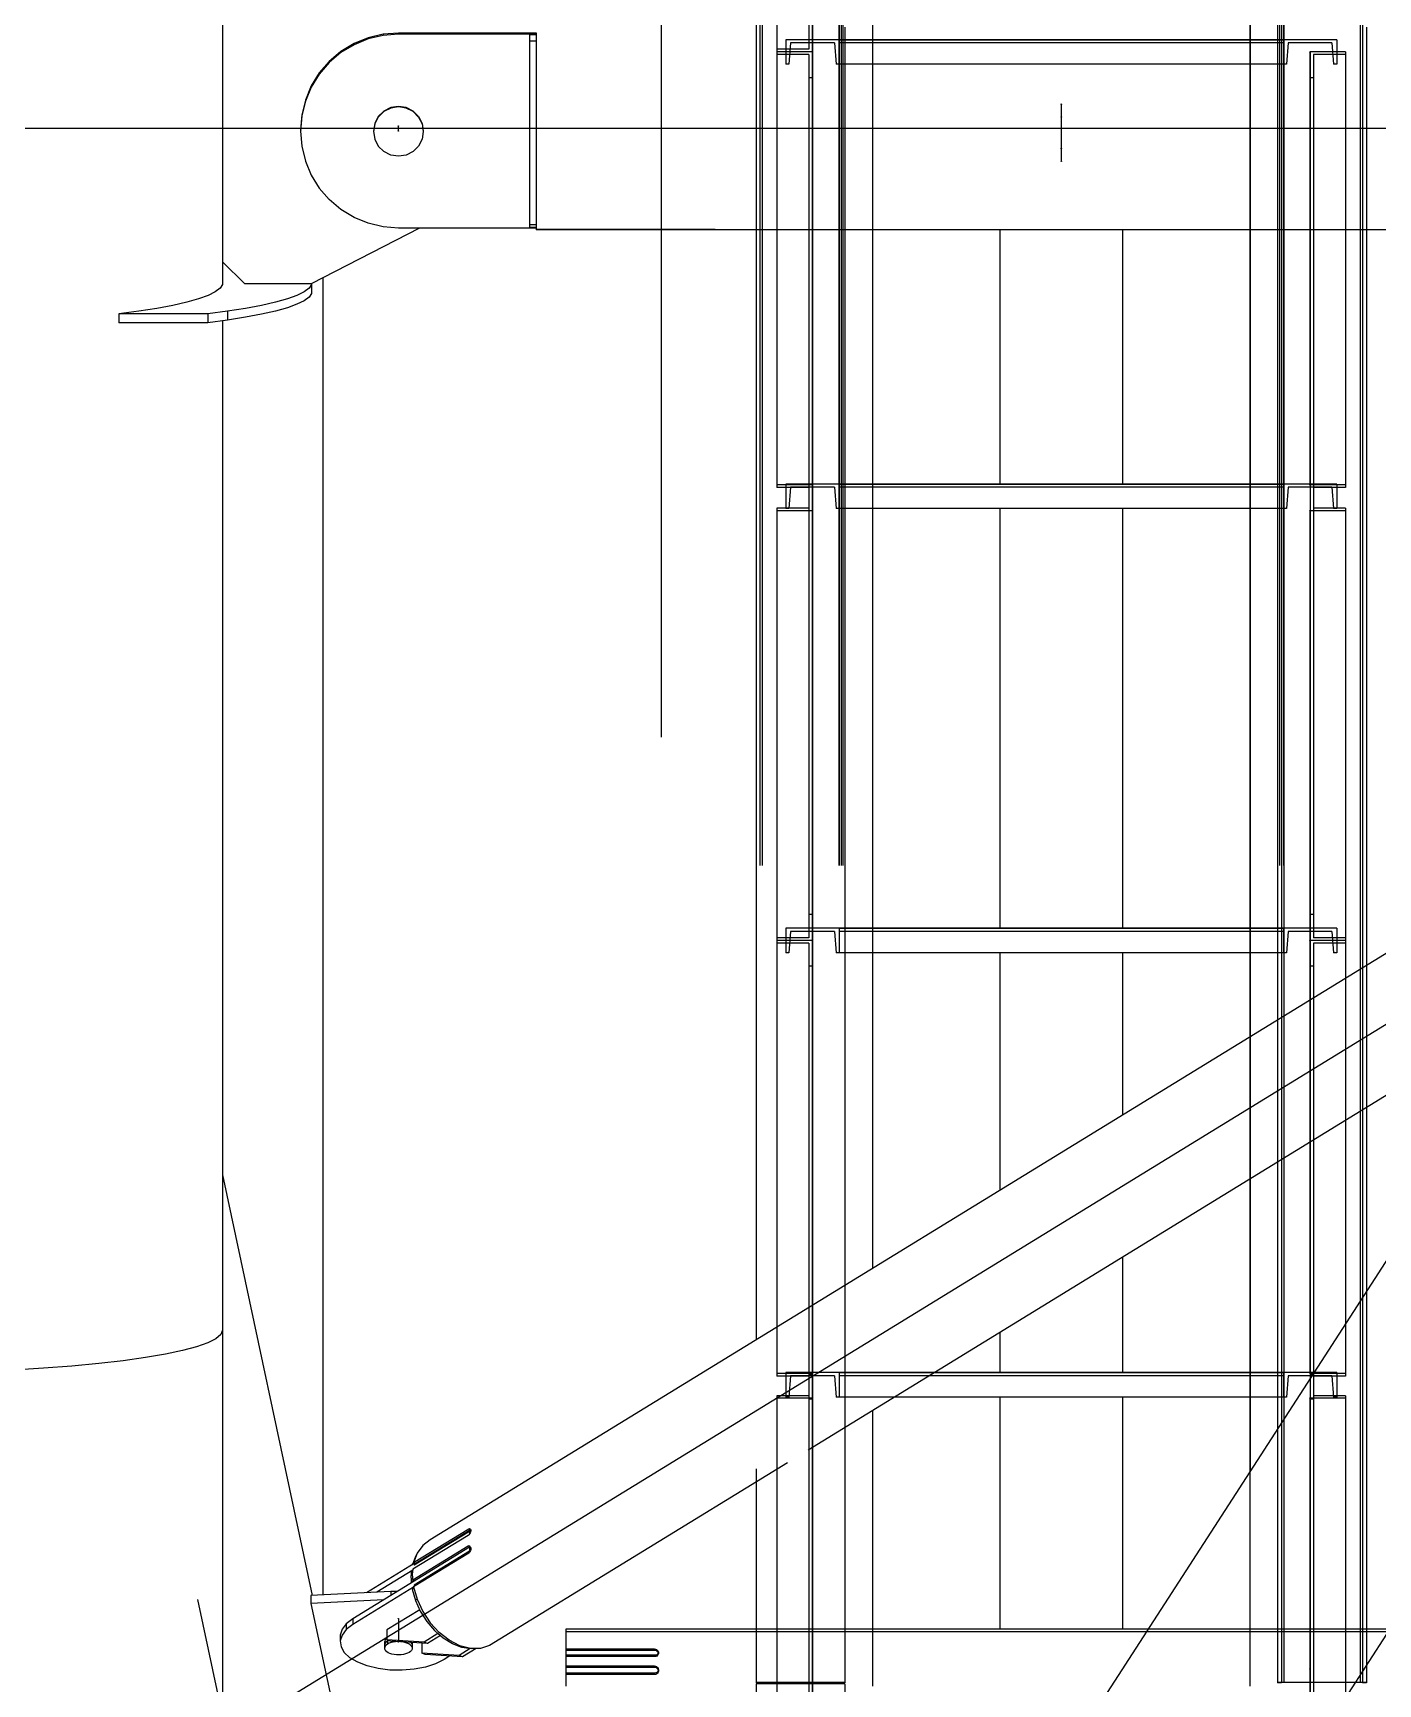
# Model space of a CAD drawing. Header units: millimetres. Extents: x 150209.93 to 150215.05, y 136675.65 to 136679.93.
# Drawn here: x 150211.303 to 150211.3635, y 136676.7407 to 136676.815 of the extents above; entities that cross this region are included whole.
import ezdxf

# ---------------------------------------------------------------- set-up
doc = ezdxf.new("R2010")
doc.units = ezdxf.units.MM
doc.header["$LTSCALE"] = 0.25
for name, pattern in [('CENTER', [50.8, 31.75, -6.35, 6.35, -6.35]), ('XKITLINE00', [0]), ('XKITLINE02', [4, 2, -2]), ('XKITLINE03', [6, 3, -1, 1, -1])]:
    doc.linetypes.add(name, pattern=pattern)

# ---------------------------------------------------------------- blocks, each defined once
blk = doc.blocks.new('çatıı')
at = {"color": 8, "linetype": 'CENTER'}
for p, q in [((12015, 4763.35), (12015, 6431.43)), ((12105, 5905.76), (12105, 5895.78)), ((11955.8, 5899.7), (11955.8, 5900.85)), ((12105, 5902.88), (12105, 5892.9)), ((12015, 5080.27), (11840, 5900.27)), ((11840, 5080.27), (12370, 5900.27)), ((12370, 5900.27), (11840, 5900.27)), ((12349.38, 5803.7), (11917.19, 5538.56)), ((11955.8, 5564.87), (11955.8, 5559.62))]:
    blk.add_line(p, q, dxfattribs=at)
at = {"color": 116, "linetype": 'XKITLINE02', "true_color": 0x136734}
for p, q in [((12036.3, 6234.33), (12036.3, 5598.63)), ((12037.15, 6234.33), (12037.15, 5550.5)), ((12037.68, 6234.33), (12037.68, 5550.49)), ((12054.92, 6234.33), (12054.92, 5550.49)), ((12055, 6234.33), (12055, 5549.66)), ((12055, 6234.33), (12055, 5550.5)), ((12055.45, 6234.33), (12055.45, 5550.5)), ((12055.85, 6234.33), (12055.85, 5549.66)), ((12062.5, 6234.33), (12062.5, 5611.72)), ((12147.48, 6234.33), (12147.48, 5549.66)), ((12154.13, 6234.33), (12154.13, 5549.66)), ((12154.98, 6234.33), (12154.98, 5549.66)), ((12048.2, 6020.09), (12048.2, 5920.43)), ((12049, 6020.09), (12049, 5920.43)), ((12041, 6014.84), (12041, 5917.52)), ((12153.68, 5959.3), (12153.68, 5550.43)), ((12154.53, 5958.45), (12154.53, 5550.43)), ((12155.06, 5957.91), (12155.06, 5550.49)), ((12172.3, 5940.68), (12172.3, 5550.49)), ((12172.83, 5940.15), (12172.83, 5550.5)), ((12036.3, 5923.1), (12036.3, 5877.45)), ((12041, 5920.43), (12041, 5918.11)), ((12043, 5920.27), (12043, 5914.77)), ((12055, 5920.27), (12043, 5920.27)), ((12043, 5920.27), (12043, 5914.77)), ((12044.07, 5919.57), (12043.68, 5914.77)), ((12044.07, 5919.57), (12043.68, 5914.77)), ((12053.94, 5919.57), (12044.07, 5919.57)), ((12048.2, 5920.43), (12048.2, 5918.11)), ((12049, 5920.43), (12049, 5917.52)), ((12053.94, 5919.57), (12054.32, 5914.77)), ((12053.94, 5919.57), (12054.32, 5914.77)), ((12055, 5920.27), (12055, 5914.77)), ((12154.98, 5920.27), (12055, 5920.27)), ((12055, 5920.27), (12055, 5914.77)), ((12055, 5920.27), (12055, 5914.77)), ((12154.98, 5919.57), (12055, 5919.57)), ((12056.3, 5923.1), (12056.3, 5877.45)), ((12062.5, 5923.1), (12062.5, 5877.45)), ((12147.48, 5923.1), (12147.48, 5877.45)), ((12153.68, 5923.1), (12153.68, 5877.45)), ((12154.98, 5920.27), (12154.98, 5914.77)), ((12154.98, 5920.27), (12154.98, 5914.77)), ((12166.98, 5920.27), (12154.98, 5920.27)), ((12154.98, 5920.27), (12154.98, 5914.77)), ((12156.05, 5919.57), (12155.66, 5914.77)), ((12156.05, 5919.57), (12155.66, 5914.77)), ((12165.92, 5919.57), (12156.05, 5919.57)), ((12165.92, 5919.57), (12166.3, 5914.77)), ((12165.92, 5919.57), (12166.3, 5914.77)), ((12166.98, 5920.27), (12166.98, 5914.77)), ((12166.98, 5920.27), (12166.98, 5914.77)), ((12173.68, 5923.1), (12173.68, 5877.45)), ((12048.2, 5918.11), (12041, 5918.11)), ((12041, 5917.52), (12041, 5916.34)), ((12049, 5917.52), (12041, 5917.52)), ((12049, 5917.52), (12041, 5917.52)), ((12048.2, 5916.94), (12041, 5916.94)), ((12041, 5916.34), (12041, 5819.49)), ((12048.2, 5916.94), (12048.2, 5814.27)), ((12049, 5917.52), (12049, 5814.27)), ((12160.98, 5917.52), (12160.98, 5814.27)), ((12168.98, 5917.52), (12160.98, 5917.52)), ((12161.78, 5916.94), (12161.78, 5814.27)), ((12168.98, 5916.94), (12161.78, 5916.94)), ((12168.98, 5917.52), (12168.98, 5819.49)), ((12043.68, 5914.77), (12043, 5914.77)), ((12055, 5914.77), (12054.32, 5914.77)), ((12154.98, 5914.77), (12055, 5914.77)), ((12155.66, 5914.77), (12154.98, 5914.77)), ((12166.98, 5914.77), (12166.3, 5914.77)), ((12049, 5911.72), (12048.2, 5911.72)), ((12048.2, 5910.3), (12048.2, 5814.27)), ((12161.78, 5911.72), (12160.98, 5911.72)), ((12049, 5820.07), (12041, 5820.07)), ((12048.2, 5819.49), (12041, 5819.49)), ((12043, 5820.27), (12043, 5814.77)), ((12055, 5820.27), (12043, 5820.27)), ((12043, 5820.27), (12043, 5814.77)), ((12044.07, 5819.57), (12043.68, 5814.77)), ((12044.07, 5819.57), (12043.68, 5814.77)), ((12053.94, 5819.57), (12044.07, 5819.57)), ((12049, 5820.09), (12048.2, 5820.09)), ((12048.2, 5820.09), (12048.2, 5718.11)), ((12049, 5820.09), (12049, 5717.52)), ((12053.94, 5819.57), (12054.32, 5814.77)), ((12053.94, 5819.57), (12054.32, 5814.77)), ((12055, 5820.27), (12055, 5814.77)), ((12062.5, 5820.27), (12055, 5820.27)), ((12055, 5820.27), (12055, 5814.77)), ((12055, 5820.27), (12055, 5814.77)), ((12154.98, 5819.57), (12055, 5819.57)), ((12154.98, 5820.27), (12147.48, 5820.27)), ((12154.98, 5820.27), (12154.98, 5814.77)), ((12154.98, 5820.27), (12154.98, 5814.77)), ((12166.98, 5820.27), (12154.98, 5820.27)), ((12154.98, 5820.27), (12154.98, 5814.77)), ((12156.05, 5819.57), (12155.66, 5814.77)), ((12156.05, 5819.57), (12155.66, 5814.77)), ((12165.92, 5819.57), (12156.05, 5819.57)), ((12160.98, 5820.09), (12160.98, 5717.52)), ((12161.78, 5820.09), (12160.98, 5820.09)), ((12168.98, 5820.07), (12160.98, 5820.07)), ((12161.78, 5820.09), (12161.78, 5718.11)), ((12168.98, 5819.49), (12161.78, 5819.49)), ((12165.92, 5819.57), (12166.3, 5814.77)), ((12165.92, 5819.57), (12166.3, 5814.77)), ((12166.98, 5820.27), (12166.98, 5814.77)), ((12166.98, 5820.27), (12166.98, 5814.77)), ((12048.2, 5814.84), (12041, 5814.84)), ((12041, 5814.84), (12041, 5717.52)), ((12049, 5814.26), (12041, 5814.26)), ((12043.68, 5814.77), (12043, 5814.77)), ((12049, 5814.27), (12048.2, 5814.27)), ((12055, 5814.77), (12054.32, 5814.77)), ((12062.5, 5814.77), (12055, 5814.77)), ((12154.98, 5814.77), (12147.48, 5814.77)), ((12155.66, 5814.77), (12154.98, 5814.77)), ((12161.78, 5814.27), (12160.98, 5814.27)), ((12168.98, 5814.26), (12160.98, 5814.26)), ((12168.98, 5814.84), (12161.78, 5814.84)), ((12166.98, 5814.77), (12166.3, 5814.77)), ((12168.98, 5814.84), (12168.98, 5717.52)), ((12049, 5723.35), (12048.2, 5723.35)), ((12161.78, 5723.35), (12160.98, 5723.35)), ((12043, 5720.27), (12043, 5714.77)), ((12055, 5720.27), (12043, 5720.27)), ((12043, 5720.27), (12043, 5714.77)), ((12044.07, 5719.57), (12043.68, 5714.77)), ((12044.07, 5719.57), (12043.68, 5714.77)), ((12053.94, 5719.57), (12044.07, 5719.57)), ((12049, 5720.27), (12049, 5717.52)), ((12053.94, 5719.57), (12054.32, 5714.77)), ((12053.94, 5719.57), (12054.32, 5714.77)), ((12055, 5720.27), (12055, 5714.77)), ((12062.5, 5720.27), (12055, 5720.27)), ((12055, 5720.27), (12055, 5714.77)), ((12055, 5720.27), (12055, 5714.77)), ((12154.98, 5719.57), (12055, 5719.57)), ((12154.98, 5720.27), (12147.48, 5720.27)), ((12154.98, 5720.27), (12154.98, 5714.77)), ((12154.98, 5720.27), (12154.98, 5714.77)), ((12166.98, 5720.27), (12154.98, 5720.27)), ((12154.98, 5720.27), (12154.98, 5714.77)), ((12156.05, 5719.57), (12155.66, 5714.77)), ((12156.05, 5719.57), (12155.66, 5714.77)), ((12165.92, 5719.57), (12156.05, 5719.57)), ((12165.92, 5719.57), (12166.3, 5714.77)), ((12165.92, 5719.57), (12166.3, 5714.77)), ((12166.98, 5720.27), (12166.98, 5714.77)), ((12166.98, 5720.27), (12166.98, 5714.77)), ((12048.2, 5718.11), (12041, 5718.11)), ((12041, 5717.52), (12041, 5619.49)), ((12049, 5717.52), (12041, 5717.52)), ((12049, 5717.52), (12041, 5717.52)), ((12048.2, 5716.94), (12041, 5716.94)), ((12048.2, 5716.94), (12048.2, 5614.27)), ((12049, 5717.52), (12049, 5620.33)), ((12160.98, 5717.52), (12160.98, 5614.27)), ((12168.98, 5717.52), (12160.98, 5717.52)), ((12168.98, 5717.52), (12160.98, 5717.52)), ((12168.98, 5718.11), (12161.78, 5718.11)), ((12161.78, 5716.94), (12161.78, 5614.27)), ((12168.98, 5716.94), (12161.78, 5716.94)), ((12168.98, 5717.52), (12168.98, 5619.49)), ((12043.68, 5714.77), (12043, 5714.77)), ((12049, 5711.72), (12048.2, 5711.72)), ((12055, 5714.77), (12054.32, 5714.77)), ((12062.5, 5714.77), (12055, 5714.77)), ((12154.98, 5714.77), (12147.48, 5714.77)), ((12155.66, 5714.77), (12154.98, 5714.77)), ((12161.78, 5711.72), (12160.98, 5711.72)), ((12166.98, 5714.77), (12166.3, 5714.77)), ((12173.68, 5711.9), (12173.68, 5679.92)), ((12153.68, 5699.63), (12153.68, 5667.65)), ((12147.48, 5695.83), (12147.48, 5663.85)), ((12056.3, 5639.89), (12056.3, 5607.92)), ((12173.68, 5638.62), (12173.68, 5554.46)), ((12041, 5625.2), (12041, 5619.49)), ((12049, 5623.87), (12049, 5614.27)), ((12049, 5620.07), (12041, 5620.07)), ((12048.2, 5619.49), (12041, 5619.49)), ((12043, 5620.27), (12043, 5614.77)), ((12055, 5620.27), (12043, 5620.27)), ((12043, 5620.27), (12043, 5614.77)), ((12044.07, 5619.57), (12043.68, 5614.77)), ((12044.07, 5619.57), (12043.68, 5614.77)), ((12053.94, 5619.57), (12044.07, 5619.57)), ((12048.2, 5619.84), (12048.2, 5614.27)), ((12049, 5619.79), (12048.2, 5619.79)), ((12048.2, 5619.79), (12048.2, 5607.1)), ((12048.2, 5619.79), (12048.2, 5497.45)), ((12049, 5619.79), (12049, 5606.93)), ((12053.94, 5619.57), (12054.32, 5614.77)), ((12053.94, 5619.57), (12054.32, 5614.77)), ((12055, 5620.27), (12055, 5614.77)), ((12076.45, 5620.27), (12055, 5620.27)), ((12055, 5620.27), (12055, 5614.77)), ((12055, 5620.27), (12055, 5614.77)), ((12154.98, 5619.57), (12055, 5619.57)), ((12154.98, 5620.27), (12147.48, 5620.27)), ((12154.98, 5620.27), (12154.98, 5614.77)), ((12154.98, 5620.27), (12154.98, 5614.77)), ((12166.98, 5620.27), (12154.98, 5620.27)), ((12154.98, 5620.27), (12154.98, 5614.77)), ((12156.05, 5619.57), (12155.66, 5614.77)), ((12156.05, 5619.57), (12155.66, 5614.77)), ((12165.92, 5619.57), (12156.05, 5619.57)), ((12168.98, 5620.07), (12160.98, 5620.07)), ((12160.98, 5619.79), (12160.98, 5496.92)), ((12161.78, 5619.79), (12160.98, 5619.79)), ((12161.78, 5619.79), (12161.78, 5497.45)), ((12168.98, 5619.49), (12161.78, 5619.49)), ((12165.92, 5619.57), (12166.3, 5614.77)), ((12165.92, 5619.57), (12166.3, 5614.77)), ((12166.98, 5620.27), (12166.98, 5614.77)), ((12166.98, 5620.27), (12166.98, 5614.77)), ((12048.2, 5615.08), (12041, 5615.08)), ((12041, 5615.08), (12041, 5614.55)), ((12041, 5615.08), (12041, 5550.5)), ((12043.68, 5614.77), (12043, 5614.77)), ((12055, 5614.77), (12054.32, 5614.77)), ((12067.48, 5614.77), (12055, 5614.77)), ((12154.98, 5614.77), (12147.48, 5614.77)), ((12155.66, 5614.77), (12154.98, 5614.77)), ((12168.98, 5615.08), (12161.78, 5615.08)), ((12166.98, 5614.77), (12166.3, 5614.77)), ((12168.98, 5615.08), (12168.98, 5496.92)), ((12049, 5614.55), (12041, 5614.55)), ((12049, 5614.27), (12048.2, 5614.27)), ((12168.98, 5614.55), (12160.98, 5614.55)), ((12161.78, 5614.27), (12160.98, 5614.27)), ((12049, 5607.24), (12049, 5550.5)), ((12049, 5606.93), (12049, 5496.92)), ((12216.53, 5561.9), (11993.46, 5561.9)), ((12062.5, 5562.5), (12036.3, 5562.5)), ((12178.87, 5562.5), (12124.48, 5562.5)), ((11993.46, 5558.58), (11993.46, 5556.64)), ((12013.46, 5557.72), (11993.46, 5557.72)), ((11993.46, 5556.4), (11993.46, 5549.66)), ((12013.46, 5556.35), (11993.46, 5556.35)), ((12013.46, 5557.72), (12013.46, 5557.72)), ((12013.46, 5556.64), (12013.46, 5556.35)), ((12013.72, 5556.39), (12013.46, 5556.35)), ((12013.72, 5556.68), (12013.72, 5556.39)), ((12013.96, 5556.48), (12013.72, 5556.39)), ((12014.14, 5556.64), (12013.96, 5556.48)), ((12014.27, 5556.83), (12014.14, 5556.64)), ((12014.31, 5557.05), (12014.27, 5556.83)), ((12014.28, 5557.19), (12014.31, 5557.05)), ((12014.31, 5557.34), (12014.31, 5557.05)), ((12013.46, 5553.9), (11993.46, 5553.9)), ((12013.46, 5552.3), (11993.46, 5552.3)), ((12013.46, 5553.92), (12013.46, 5553.9)), ((12013.46, 5552.61), (12013.46, 5552.3)), ((12013.72, 5552.35), (12013.46, 5552.3)), ((12013.96, 5552.47), (12013.72, 5552.35)), ((12013.99, 5552.51), (12013.96, 5552.47)), ((12014.14, 5552.65), (12013.99, 5552.51)), ((12014.27, 5552.87), (12014.14, 5552.65)), ((12014.31, 5553.11), (12014.27, 5552.87)), ((12014.28, 5553.26), (12014.31, 5553.11)), ((12014.31, 5553.41), (12014.31, 5553.11)), ((12054.92, 5550.49), (12037.68, 5550.49)), ((12041, 5550.19), (12041, 5496.92)), ((12153.68, 5550.5), (12153.68, 5550.43)), ((12171.12, 5550.5), (12153.68, 5550.5)), ((12154.53, 5550.43), (12153.68, 5550.43)), ((12155.06, 5550.49), (12154.53, 5550.43)), ((12172.3, 5550.49), (12155.06, 5550.49))]:
    blk.add_line(p, q, dxfattribs=at)
at = {"color": 1, "linetype": 'XKITLINE03'}
for p, q in [((12049, 5537.38), (12049, 6234.33)), ((12055, 6234.33), (12055, 5549.66)), ((12147.48, 5549.66), (12147.48, 6234.33)), ((12049, 6014.26), (12049, 5917.52)), ((12055, 5920.27), (12154.98, 5920.27)), ((12055, 5920.27), (12055, 5920.27)), ((12154.98, 5920.27), (12154.98, 5920.27)), ((12049, 5917.52), (12049, 5820.07)), ((12160.98, 5820.07), (12160.98, 5917.52)), ((12055, 5820.27), (12154.98, 5820.27)), ((12055, 5820.27), (12055, 5820.27)), ((12154.98, 5820.27), (12154.98, 5820.27)), ((12049, 5814.26), (12049, 5717.52)), ((12160.98, 5717.52), (12160.98, 5814.26)), ((12055, 5720.27), (12154.98, 5720.27)), ((12055, 5720.27), (12055, 5720.27)), ((12154.98, 5720.27), (12154.98, 5720.27)), ((12049, 5717.52), (12049, 5620.07)), ((12160.98, 5620.07), (12160.98, 5717.52)), ((12055, 5620.27), (12154.98, 5620.27)), ((12055, 5620.27), (12055, 5620.27)), ((12154.98, 5620.27), (12154.98, 5620.27)), ((12049, 5614.55), (12049, 5496.92)), ((12160.98, 5496.92), (12160.98, 5614.55)), ((12049, 4289.12), (12049, 5553.53)), ((12160.98, 4289.11), (12160.98, 5553.53))]:
    blk.add_line(p, q, dxfattribs=at)
at = {"color": 8, "linetype": 'XKITLINE00'}
for p, q in [((11916.2, 5928.43), (11916.2, 5870.26)), ((11949, 5920.71), (11945.81, 5919.4)), ((11949, 5920.46), (11945.81, 5919.14)), ((11952.35, 5921.51), (11949, 5920.71)), ((11952.35, 5921.25), (11949, 5920.46)), ((11955.8, 5921.78), (11952.35, 5921.51)), ((11955.8, 5921.52), (11952.35, 5921.25)), ((11952.35, 5921.51), (11952.35, 5921.25)), ((11986.8, 5921.78), (11955.8, 5921.78)), ((11955.8, 5921.78), (11955.8, 5921.52)), ((11986.8, 5921.52), (11955.8, 5921.52)), ((11985.3, 5921.38), (11985.3, 5917.99)), ((11986.8, 5921.38), (11985.3, 5921.38)), ((11986.8, 5919.94), (11985.3, 5919.94)), ((11986.8, 5921.84), (11986.8, 5877.54)), ((11942.86, 5917.61), (11940.24, 5915.39)), ((11942.86, 5917.36), (11940.24, 5915.13)), ((11945.81, 5919.4), (11942.86, 5917.61)), ((11945.81, 5919.14), (11942.86, 5917.36)), ((11985.3, 5917.99), (11985.3, 5878)), ((11938, 5912.78), (11936.19, 5909.86)), ((11938, 5912.53), (11936.19, 5909.61)), ((11940.24, 5915.39), (11938, 5912.78)), ((11940.24, 5915.13), (11938, 5912.53)), ((11936.19, 5909.86), (11934.87, 5906.7)), ((11936.19, 5909.61), (11934.87, 5906.45)), ((11934.87, 5906.7), (11934.07, 5903.37)), ((11934.87, 5906.45), (11934.07, 5903.12)), ((11954.06, 5904.98), (11952.5, 5904.2)), ((11954.06, 5904.88), (11952.5, 5904.09)), ((11955.8, 5905.26), (11954.06, 5904.98)), ((11955.8, 5905.15), (11954.06, 5904.88)), ((11955.8, 5905.26), (11955.8, 5905.15)), ((11957.53, 5904.98), (11955.8, 5905.26)), ((11957.53, 5904.88), (11955.8, 5905.15)), ((11959.09, 5904.2), (11957.53, 5904.98)), ((11959.09, 5904.09), (11957.53, 5904.88)), ((11934.07, 5903.37), (11933.8, 5899.96)), ((11934.07, 5903.12), (11933.8, 5899.7)), ((11950.47, 5901.42), (11950.2, 5899.7)), ((11950.47, 5901.32), (11950.2, 5899.6)), ((11951.26, 5902.97), (11950.47, 5901.42)), ((11951.26, 5902.87), (11950.47, 5901.32)), ((11952.5, 5904.2), (11951.26, 5902.97)), ((11952.5, 5904.09), (11951.26, 5902.87)), ((11960.33, 5902.97), (11959.09, 5904.2)), ((11960.33, 5902.87), (11959.09, 5904.09)), ((11960.33, 5902.97), (11961.12, 5901.42)), ((11960.33, 5902.87), (11961.12, 5901.32)), ((11961.12, 5901.42), (11961.4, 5899.7)), ((11961.12, 5901.32), (11961.4, 5899.6)), ((11933.8, 5899.96), (11933.81, 5899.83)), ((11933.8, 5899.96), (11933.8, 5899.7)), ((11933.8, 5899.7), (11934.07, 5896.29)), ((11950.2, 5899.6), (11950.47, 5897.88)), ((11950.47, 5897.88), (11951.26, 5896.34)), ((11961.12, 5897.88), (11960.33, 5896.34)), ((11961.4, 5899.6), (11961.12, 5897.88)), ((11934.07, 5896.29), (11934.87, 5892.96)), ((11952.5, 5895.11), (11951.26, 5896.34)), ((11954.06, 5894.32), (11952.5, 5895.11)), ((11955.8, 5894.05), (11954.06, 5894.32)), ((11957.53, 5894.32), (11955.8, 5894.05)), ((11959.09, 5895.11), (11957.53, 5894.32)), ((11960.33, 5896.34), (11959.09, 5895.11)), ((11934.87, 5892.96), (11936.19, 5889.8)), ((11936.19, 5889.8), (11938, 5886.88)), ((11938, 5886.88), (11940.24, 5884.27)), ((11942.86, 5882.05), (11940.24, 5884.27)), ((11945.81, 5880.26), (11942.86, 5882.05)), ((11949, 5878.95), (11945.81, 5880.26)), ((11952.35, 5878.15), (11949, 5878.95)), ((11986.8, 5878.57), (11985.3, 5878.57)), ((11960.56, 5877.88), (11936.2, 5865.3)), ((11955.8, 5877.88), (11952.35, 5878.15)), ((11986.8, 5877.88), (11955.8, 5877.88)), ((11986.8, 5878), (11985.3, 5878)), ((12026.8, 5877.54), (11986.8, 5877.54)), ((11986.8, 5877.54), (11986.8, 5877.51)), ((12026.8, 5877.51), (11986.8, 5877.51)), ((12027.11, 5877.53), (12026.8, 5877.54)), ((12026.8, 5877.54), (12026.8, 5877.51)), ((12027.11, 5877.51), (12026.8, 5877.51)), ((12027.39, 5877.51), (12027.11, 5877.53)), ((12027.39, 5877.51), (12027.11, 5877.51)), ((12027.63, 5877.48), (12027.39, 5877.51)), ((12027.8, 5877.45), (12027.63, 5877.48)), ((12182.19, 5877.45), (12027.8, 5877.45)), ((12091.2, 5877.45), (12091.2, 5820.27)), ((12118.8, 5877.45), (12118.8, 5820.27)), ((11916.2, 5870.26), (11916.2, 5865.1)), ((11921.2, 5865.3), (11916.2, 5870.26)), ((11915.68, 5864.33), (11914.59, 5863.52)), ((11916.23, 5865.15), (11915.68, 5864.33)), ((11916.2, 5866.02), (11916.23, 5865.97)), ((11916.23, 5865.97), (11916.23, 5865.15)), ((11936.2, 5865.3), (11921.2, 5865.3)), ((11935.68, 5864.33), (11934.59, 5863.52)), ((11936.23, 5865.15), (11935.68, 5864.33)), ((11936.23, 5865.32), (11936.23, 5865.15)), ((11936.23, 5865.15), (11936.23, 5863.16)), ((11938.8, 5866.65), (11938.8, 5570.22)), ((11905.01, 5860.48), (11901.4, 5859.8)), ((11908.16, 5861.2), (11905.01, 5860.48)), ((11910.81, 5861.95), (11908.16, 5861.2)), ((11912.96, 5862.72), (11910.81, 5861.95)), ((11914.59, 5863.52), (11912.96, 5862.72)), ((11925.01, 5860.48), (11921.4, 5859.8)), ((11928.16, 5861.2), (11925.01, 5860.48)), ((11930.81, 5861.95), (11928.16, 5861.2)), ((11930.81, 5859.96), (11928.16, 5859.21)), ((11932.96, 5862.72), (11930.81, 5861.95)), ((11932.96, 5860.74), (11930.81, 5859.96)), ((11934.59, 5863.52), (11932.96, 5862.72)), ((11934.59, 5861.53), (11932.96, 5860.74)), ((11935.68, 5862.34), (11934.59, 5861.53)), ((11936.23, 5863.16), (11935.68, 5862.34)), ((11897.34, 5859.16), (11892.88, 5858.56)), ((11912.88, 5858.56), (11892.88, 5858.56)), ((11892.88, 5858.56), (11892.88, 5856.58)), ((11912.88, 5856.58), (11892.88, 5856.58)), ((11901.4, 5859.8), (11897.34, 5859.16)), ((11917.34, 5859.16), (11912.88, 5858.56)), ((11912.88, 5858.56), (11912.88, 5856.58)), ((11917.34, 5857.17), (11912.88, 5856.58)), ((11916.2, 5857.02), (11916.2, 5629.8)), ((11921.4, 5859.8), (11917.34, 5859.16)), ((11917.34, 5859.16), (11917.34, 5857.17)), ((11921.4, 5857.81), (11917.34, 5857.17)), ((11925.01, 5858.49), (11921.4, 5857.81)), ((11928.16, 5859.21), (11925.01, 5858.49)), ((12091.2, 5814.77), (12091.2, 5720.27)), ((12118.8, 5814.77), (12118.8, 5720.27)), ((12250.83, 5759.23), (11962.96, 5582.63)), ((12223.93, 5716.37), (11947.78, 5289.11)), ((12091.2, 5714.77), (12091.2, 5661.3)), ((12118.8, 5714.77), (12118.8, 5678.23)), ((12217.91, 5707.06), (12048.03, 5602.84)), ((12262.38, 5691.7), (11986.23, 5264.45)), ((11916.2, 5664.78), (11936.4, 5570.1)), ((12118.8, 5646.25), (12118.8, 5620.27)), ((11916.2, 5629.8), (11915.83, 5628.85)), ((11916.2, 5629.8), (11915.83, 5628.85)), ((11916.2, 5629.8), (11916.2, 5284.49)), ((11910.39, 5626.09), (11907.2, 5625.23)), ((11910.39, 5626.09), (11907.2, 5625.23)), ((11912.91, 5626.99), (11910.39, 5626.09)), ((11912.91, 5626.99), (11910.39, 5626.09)), ((11914.73, 5627.91), (11912.91, 5626.99)), ((11915.83, 5628.85), (11914.73, 5627.91)), ((11915.83, 5628.85), (11914.73, 5627.91)), ((12091.2, 5629.32), (12091.2, 5620.27)), ((11888.34, 5622.31), (11882.33, 5621.74)), ((11888.34, 5622.3), (11882.33, 5621.73)), ((11893.88, 5622.95), (11888.34, 5622.31)), ((11893.88, 5622.94), (11888.34, 5622.3)), ((11898.9, 5623.65), (11893.88, 5622.95)), ((11898.9, 5623.64), (11893.88, 5622.94)), ((11903.35, 5624.42), (11898.9, 5623.65)), ((11903.35, 5624.41), (11898.9, 5623.64)), ((11907.2, 5625.23), (11903.35, 5624.41)), ((11907.2, 5625.23), (11903.35, 5624.42)), ((11875.92, 5621.25), (11869.16, 5620.85)), ((11875.92, 5621.24), (11869.16, 5620.83)), ((11882.33, 5621.74), (11875.92, 5621.25)), ((11882.33, 5621.73), (11875.92, 5621.24)), ((12091.2, 5614.77), (12091.2, 5562.5)), ((12118.8, 5614.77), (12118.8, 5562.5)), ((12043.35, 5599.97), (11976.31, 5558.84)), ((11971.63, 5585.06), (11959.22, 5577.45)), ((11971.77, 5585.11), (11971.63, 5585.06)), ((11972.06, 5584.9), (11971.63, 5585.06)), ((11971.91, 5585.12), (11971.77, 5585.11)), ((11972.01, 5585.03), (11971.91, 5585.12)), ((11972.01, 5585.03), (11972.07, 5584.88)), ((11971.47, 5583.64), (11959.05, 5576.02)), ((11971.77, 5584.52), (11959.36, 5576.91)), ((11971.98, 5584.84), (11959.57, 5577.23)), ((11961.27, 5581.39), (11959.99, 5579.62)), ((11962.96, 5582.63), (11961.27, 5581.39)), ((11971.63, 5583.77), (11971.47, 5583.64)), ((11971.79, 5583.96), (11971.63, 5583.77)), ((11971.98, 5584.84), (11971.77, 5584.52)), ((11971.77, 5584.52), (11971.77, 5583.94)), ((11971.92, 5584.19), (11971.79, 5583.96)), ((11972.02, 5584.44), (11971.92, 5584.19)), ((11972.07, 5584.81), (11971.98, 5584.84)), ((11972.07, 5584.68), (11972.02, 5584.44)), ((11972.07, 5584.84), (11972.04, 5584.82)), ((11972.07, 5584.88), (11972.07, 5584.68)), ((11971.77, 5580.98), (11945.52, 5564.88)), ((11959.62, 5578.91), (11958.95, 5577.05)), ((11971.47, 5581.19), (11959.05, 5573.58)), ((11971.63, 5579.64), (11959.22, 5572.03)), ((11959.99, 5579.62), (11959.22, 5577.45)), ((11971.77, 5580.07), (11959.36, 5572.45)), ((11959.87, 5579.27), (11959.62, 5578.91)), ((11959.77, 5579.01), (11959.62, 5578.91)), ((11971.63, 5581.25), (11971.47, 5581.19)), ((11971.94, 5581.01), (11971.47, 5581.19)), ((11971.9, 5581.15), (11971.63, 5581.25)), ((11971.79, 5581.23), (11971.63, 5581.25)), ((11971.77, 5579.8), (11971.63, 5579.64)), ((11972.04, 5580.88), (11971.77, 5580.98)), ((11971.77, 5580.98), (11971.77, 5580.07)), ((11971.77, 5580.07), (11971.85, 5579.9)), ((11971.91, 5579.98), (11971.77, 5579.8)), ((11971.92, 5581.13), (11971.79, 5581.23)), ((11971.94, 5581.01), (11971.85, 5580.96)), ((11972.01, 5580.23), (11971.91, 5579.98)), ((11971.92, 5581.13), (11972.02, 5580.96)), ((11971.98, 5581.03), (11971.94, 5581.01)), ((11972.07, 5580.49), (11972.01, 5580.23)), ((11972.02, 5580.96), (11972.07, 5580.74)), ((11972.07, 5580.74), (11972.07, 5580.49)), ((11959.36, 5577.3), (11948.62, 5570.71)), ((11959.03, 5575.79), (11950.95, 5570.83)), ((11958.64, 5574.95), (11958.62, 5574.35)), ((11958.62, 5574.35), (11958.64, 5573.73)), ((11958.68, 5575.55), (11958.64, 5574.95)), ((11958.96, 5575.15), (11958.64, 5574.95)), ((11959.02, 5573.96), (11958.64, 5573.73)), ((11959.03, 5575.76), (11958.68, 5575.55)), ((11959.04, 5577.29), (11958.76, 5576.94)), ((11959.05, 5576.02), (11958.93, 5574.85)), ((11958.93, 5574.85), (11959.05, 5573.58)), ((11959.65, 5577.28), (11959.22, 5577.45)), ((11959.36, 5577.3), (11959.36, 5576.91)), ((11959.57, 5577.23), (11959.36, 5577.3)), ((11959.57, 5577.23), (11959.36, 5576.91)), ((11959.53, 5577.33), (11959.45, 5577.27)), ((11959.65, 5577.28), (11959.53, 5577.33)), ((11954.12, 5570.99), (11936.11, 5570.09)), ((11959.23, 5571.98), (11945.52, 5563.57)), ((11955.49, 5571), (11954.12, 5570.99)), ((11954.12, 5570.99), (11954.12, 5570.15)), ((11958.64, 5573.73), (11958.68, 5573.1)), ((11959.3, 5573.48), (11958.68, 5573.1)), ((11958.83, 5573.04), (11958.68, 5573.1)), ((11959.29, 5571.76), (11958.91, 5571.52)), ((11958.91, 5571.52), (11959.62, 5569.01)), ((11959.45, 5573.42), (11959.05, 5573.58)), ((11959.22, 5572.03), (11959.99, 5569.26)), ((11959.45, 5573.42), (11959.3, 5573.48)), ((11959.36, 5572.45), (11959.36, 5572.12)), ((11959.36, 5572.45), (11959.48, 5572.19)), ((11936.11, 5570.09), (11936.11, 5568.34)), ((11952.5, 5569.16), (11936.11, 5568.34)), ((11936.11, 5568.34), (11943.33, 5534.54)), ((11960.59, 5566.86), (11953.22, 5562.35)), ((11960, 5569.25), (11959.62, 5569.01)), ((11959.62, 5569.01), (11960.72, 5566.56)), ((11959.99, 5569.26), (11961.27, 5566.51)), ((11960.72, 5566.56), (11962.17, 5564.26)), ((11961.27, 5566.51), (11962.96, 5563.97)), ((11944.06, 5563.76), (11943.11, 5562.51)), ((11945.52, 5564.88), (11944.06, 5563.76)), ((11944.06, 5563.76), (11944.06, 5562.45)), ((11945.52, 5563.57), (11944.06, 5562.45)), ((11945.52, 5564.88), (11945.52, 5563.57)), ((11962.17, 5564.26), (11963.91, 5562.22)), ((11962.96, 5563.97), (11964.99, 5561.77)), ((11943.11, 5562.51), (11942.71, 5561.2)), ((11942.71, 5561.2), (11942.71, 5559.88)), ((11943.11, 5561.2), (11942.71, 5559.88)), ((11942.71, 5559.88), (11942.88, 5558.56)), ((11944.06, 5562.45), (11943.11, 5561.2)), ((11952.73, 5559.84), (11952.7, 5559.58)), ((11952.7, 5559.58), (11952.7, 5558.88)), ((11952.73, 5559.14), (11952.7, 5558.88)), ((11952.73, 5559.14), (11952.7, 5558.88)), ((11952.85, 5560.1), (11952.73, 5559.84)), ((11952.85, 5559.4), (11952.73, 5559.14)), ((11952.85, 5559.4), (11952.73, 5559.14)), ((11953.07, 5560.34), (11952.85, 5560.1)), ((11953.07, 5559.64), (11952.85, 5559.4)), ((11953.07, 5559.64), (11952.85, 5559.4)), ((11953.22, 5560.45), (11953.07, 5560.34)), ((11953.37, 5559.86), (11953.07, 5559.64)), ((11953.37, 5559.86), (11953.07, 5559.64)), ((11953.37, 5559.16), (11953.07, 5558.94)), ((11953.22, 5562.35), (11953.22, 5560.16)), ((11961.6, 5559.62), (11953.22, 5560.16)), ((11954.01, 5559.86), (11953.22, 5560.16)), ((11953.37, 5560.1), (11953.37, 5559.86)), ((11953.64, 5560), (11953.37, 5559.86)), ((11953.64, 5560), (11953.37, 5559.86)), ((11953.37, 5559.86), (11953.37, 5559.16)), ((11953.74, 5559.35), (11953.37, 5559.16)), ((11954.17, 5559.51), (11953.74, 5559.35)), ((11962.38, 5559.32), (11954.01, 5559.86)), ((11954.65, 5559.62), (11954.17, 5559.51)), ((11955.17, 5559.7), (11954.65, 5559.62)), ((11955.71, 5559.73), (11955.17, 5559.7)), ((11956.25, 5559.71), (11955.71, 5559.73)), ((11956.77, 5559.65), (11956.25, 5559.71)), ((11957.27, 5559.55), (11956.77, 5559.65)), ((11957.72, 5559.4), (11957.27, 5559.55)), ((11957.72, 5559.62), (11957.72, 5559.4)), ((11958.11, 5559.22), (11957.72, 5559.4)), ((11958.44, 5559.01), (11958.11, 5559.22)), ((11958.68, 5558.78), (11958.44, 5559.01)), ((11958.68, 5559.48), (11958.59, 5559.56)), ((11958.68, 5559.48), (11958.59, 5559.56)), ((11958.68, 5559.48), (11958.83, 5559.23)), ((11958.68, 5559.48), (11958.83, 5559.23)), ((11958.83, 5559.23), (11958.9, 5558.97)), ((11958.83, 5559.23), (11958.9, 5558.97)), ((11958.9, 5559.54), (11958.9, 5558.97)), ((11958.9, 5558.97), (11958.9, 5558.27)), ((11961.16, 5559.39), (11961.06, 5559.33)), ((11961.06, 5559.33), (11961.06, 5557.15)), ((11964.7, 5561.52), (11961.6, 5559.62)), ((11962.38, 5559.32), (11961.6, 5559.62)), ((11965.24, 5561.07), (11962.38, 5559.32)), ((11964.7, 5561.54), (11963.91, 5562.22)), ((11964.7, 5561.54), (11964.7, 5561.52)), ((11964.74, 5561.51), (11964.7, 5561.52)), ((11965.87, 5560.53), (11964.71, 5561.53)), ((11967.25, 5560.02), (11964.99, 5561.77)), ((11967.95, 5559.24), (11965.87, 5560.53)), ((11969.64, 5558.8), (11967.25, 5560.02)), ((11970.08, 5558.42), (11967.95, 5559.24)), ((11942.88, 5558.56), (11943.62, 5557.28)), ((11944.89, 5556.1), (11943.62, 5557.28)), ((11946.64, 5555.08), (11944.89, 5556.1)), ((11952.7, 5558.88), (11952.7, 5558.18)), ((11952.73, 5558.44), (11952.7, 5558.18)), ((11952.7, 5558.18), (11952.76, 5557.92)), ((11952.85, 5558.7), (11952.73, 5558.44)), ((11952.76, 5557.92), (11952.92, 5557.67)), ((11953.07, 5558.94), (11952.85, 5558.7)), ((11953.16, 5557.43), (11952.92, 5557.67)), ((11953.48, 5557.22), (11953.16, 5557.43)), ((11953.87, 5557.04), (11953.48, 5557.22)), ((11954.32, 5556.9), (11953.87, 5557.04)), ((11954.82, 5556.8), (11954.32, 5556.9)), ((11955.35, 5556.74), (11954.82, 5556.8)), ((11955.89, 5556.72), (11955.35, 5556.74)), ((11956.42, 5556.75), (11955.89, 5556.72)), ((11956.94, 5556.83), (11956.42, 5556.75)), ((11957.42, 5556.94), (11956.94, 5556.83)), ((11957.86, 5557.1), (11957.42, 5556.94)), ((11958.23, 5557.29), (11957.86, 5557.1)), ((11958.53, 5557.51), (11958.23, 5557.29)), ((11958.74, 5557.75), (11958.53, 5557.51)), ((11958.68, 5558.78), (11958.83, 5558.53)), ((11958.86, 5558.01), (11958.74, 5557.75)), ((11958.83, 5558.53), (11958.9, 5558.27)), ((11958.9, 5558.27), (11958.86, 5558.01)), ((11969.44, 5556.6), (11961.06, 5557.15)), ((11961.85, 5556.85), (11961.06, 5557.15)), ((11970.22, 5556.3), (11961.85, 5556.85)), ((11966.07, 5555.68), (11964.16, 5554.73)), ((11967.39, 5556.49), (11966.07, 5555.68)), ((11971.94, 5558.14), (11969.44, 5556.6)), ((11970.22, 5556.3), (11969.44, 5556.6)), ((11972.02, 5558.19), (11969.64, 5558.8)), ((11972.16, 5558.11), (11970.08, 5558.42)), ((11973.31, 5558.19), (11970.22, 5556.3)), ((11974.28, 5558.2), (11972.02, 5558.19)), ((11973.01, 5558.19), (11972.16, 5558.11)), ((11976.31, 5558.84), (11974.28, 5558.2)), ((11948.79, 5554.25), (11946.64, 5555.08)), ((11951.24, 5553.66), (11948.79, 5554.25)), ((11953.89, 5553.33), (11951.24, 5553.66)), ((11956.63, 5553.28), (11953.89, 5553.33)), ((11959.33, 5553.5), (11956.63, 5553.28)), ((11961.88, 5553.99), (11959.33, 5553.5)), ((11964.16, 5554.73), (11961.88, 5553.99))]:
    blk.add_line(p, q, dxfattribs=at)
at = {"color": 7, "linetype": 'XKITLINE00'}
for p, q in [((12036.3, 5877.45), (12036.3, 5627.62)), ((12056.3, 5877.45), (12056.3, 5639.89)), ((12062.5, 5877.45), (12062.5, 5643.69)), ((12147.48, 5877.45), (12147.48, 5695.83)), ((12153.68, 5877.45), (12153.68, 5699.63)), ((12173.68, 5877.45), (12173.68, 5711.9)), ((12147.48, 5820.27), (12062.5, 5820.27)), ((12147.48, 5814.77), (12062.5, 5814.77)), ((12147.48, 5720.27), (12062.5, 5720.27)), ((12147.48, 5714.77), (12062.5, 5714.77)), ((12173.68, 5679.92), (12173.68, 5638.62)), ((12153.68, 5667.65), (12153.68, 5607.68)), ((12147.48, 5663.85), (12147.48, 5598.09)), ((12147.48, 5620.27), (12076.45, 5620.27)), ((12147.48, 5614.77), (12067.48, 5614.77)), ((12062.5, 5611.72), (12062.5, 5549.66)), ((12056.3, 5607.92), (12056.3, 5550.5)), ((12036.3, 5598.63), (12036.3, 5550.43)), ((11993.46, 5562.5), (11993.46, 5557.85)), ((12036.3, 5562.5), (11993.46, 5562.5)), ((12124.48, 5562.5), (12062.5, 5562.5)), ((12013.46, 5558.03), (11993.46, 5558.03)), ((11993.46, 5556.64), (11993.46, 5553.92)), ((12013.46, 5556.64), (11993.46, 5556.64)), ((12013.46, 5558.03), (12013.46, 5557.72)), ((12013.72, 5557.98), (12013.46, 5558.03)), ((12013.72, 5557.69), (12013.46, 5557.72)), ((12013.72, 5556.68), (12013.46, 5556.64)), ((12013.96, 5557.9), (12013.72, 5557.98)), ((12013.96, 5557.61), (12013.72, 5557.69)), ((12013.96, 5556.78), (12013.72, 5556.68)), ((12014.14, 5557.75), (12013.96, 5557.9)), ((12013.99, 5557.58), (12013.96, 5557.61)), ((12014.14, 5556.93), (12013.96, 5556.78)), ((12014.14, 5557.46), (12013.99, 5557.58)), ((12014.14, 5557.75), (12014.27, 5557.55)), ((12014.14, 5557.46), (12014.27, 5557.26)), ((12014.27, 5557.12), (12014.14, 5556.93)), ((12014.27, 5557.55), (12014.31, 5557.34)), ((12014.31, 5557.34), (12014.27, 5557.12)), ((12014.27, 5557.26), (12014.28, 5557.19)), ((12013.46, 5554.19), (11993.46, 5554.19)), ((12013.46, 5552.61), (11993.46, 5552.61)), ((11993.46, 5552.61), (11993.46, 5549.66)), ((12013.72, 5554.16), (12013.46, 5554.19)), ((12013.46, 5554.19), (12013.46, 5553.92)), ((12013.72, 5553.87), (12013.46, 5553.9)), ((12013.72, 5552.67), (12013.46, 5552.61)), ((12013.96, 5554.04), (12013.72, 5554.16)), ((12013.72, 5554.16), (12013.72, 5553.87)), ((12013.96, 5553.75), (12013.72, 5553.87)), ((12013.96, 5552.77), (12013.72, 5552.67)), ((12014.14, 5553.87), (12013.96, 5554.04)), ((12014.14, 5553.58), (12013.96, 5553.75)), ((12014.14, 5552.94), (12013.96, 5552.77)), ((12014.14, 5553.87), (12014.27, 5553.65)), ((12014.14, 5553.58), (12014.27, 5553.36)), ((12014.27, 5553.16), (12014.14, 5552.94)), ((12014.27, 5553.65), (12014.31, 5553.41)), ((12014.31, 5553.41), (12014.27, 5553.16)), ((12014.27, 5553.36), (12014.28, 5553.26)), ((12173.68, 5554.46), (12173.68, 5550.5)), ((12036.3, 5550.5), (12036.3, 5550.43)), ((12056.3, 5550.5), (12036.3, 5550.5)), ((12037.15, 5550.43), (12036.3, 5550.43)), ((12056.3, 5550.19), (12036.3, 5550.19)), ((12036.3, 5550.19), (12036.3, 5426.07)), ((12037.15, 5550.5), (12037.15, 5550.43)), ((12037.68, 5550.49), (12037.15, 5550.43)), ((12041, 5550.5), (12041, 5550.19)), ((12049, 5550.5), (12049, 5550.19)), ((12055.45, 5550.43), (12054.92, 5550.49)), ((12055, 5550.5), (12055, 5550.19)), ((12055.45, 5550.5), (12055.45, 5550.43)), ((12056.3, 5550.43), (12055.45, 5550.43)), ((12056.3, 5550.5), (12056.3, 5550.43)), ((12056.3, 5550.5), (12056.3, 5550.43)), ((12056.3, 5550.19), (12056.3, 5457.02)), ((12173.68, 5550.5), (12171.12, 5550.5)), ((12172.83, 5550.43), (12172.3, 5550.49)), ((12172.83, 5550.5), (12172.83, 5550.43)), ((12173.68, 5550.43), (12172.83, 5550.43)), ((12173.68, 5550.5), (12173.68, 5550.43)), ((12173.68, 5550.5), (12173.68, 5550.43))]:
    blk.add_line(p, q, dxfattribs=at)
at = {"color": 1, "linetype": 'XKITLINE00'}
for centre in [(12055, 5920.27), (12055, 5920.27), (12154.98, 5920.27), (12154.98, 5920.27), (12049, 5917.52), (12049, 5917.52), (12160.98, 5917.52), (12049, 5820.07), (12055, 5820.27), (12055, 5820.27), (12154.98, 5820.27), (12154.98, 5820.27), (12160.98, 5820.07), (12049, 5814.26), (12160.98, 5814.26), (12055, 5720.27), (12055, 5720.27), (12154.98, 5720.27), (12154.98, 5720.27), (12049, 5717.52), (12049, 5717.52), (12160.98, 5717.52), (12160.98, 5717.52), (12049, 5620.07), (12055, 5620.27), (12055, 5620.27), (12154.98, 5620.27), (12154.98, 5620.27), (12160.98, 5620.07), (12049, 5614.55), (12160.98, 5614.55), (12049, 5553.53), (12160.98, 5553.53)]:
    blk.add_circle(centre, 0.05, dxfattribs=at)
at = {"color": 8, "linetype": 'XKITLINE00'}
for centre in [(12105, 5905.76), (11955.8, 5900.85), (12105, 5902.88), (11955.8, 5899.7), (12105, 5895.78), (12105, 5892.9), (11955.8, 5564.87), (11955.8, 5559.62)]:
    blk.add_circle(centre, 0.05, dxfattribs=at)

msp = doc.modelspace()

# ---------------------------------------------------------------- block references
at = {"xscale": 0.0002000170049888334, "yscale": 0.0002000170049888334, "zscale": 0.0002000170049888334}
msp.add_blockref('çatıı', (150208.928067, 136675.630592), dxfattribs=at)

doc.saveas('drawing.dxf')
